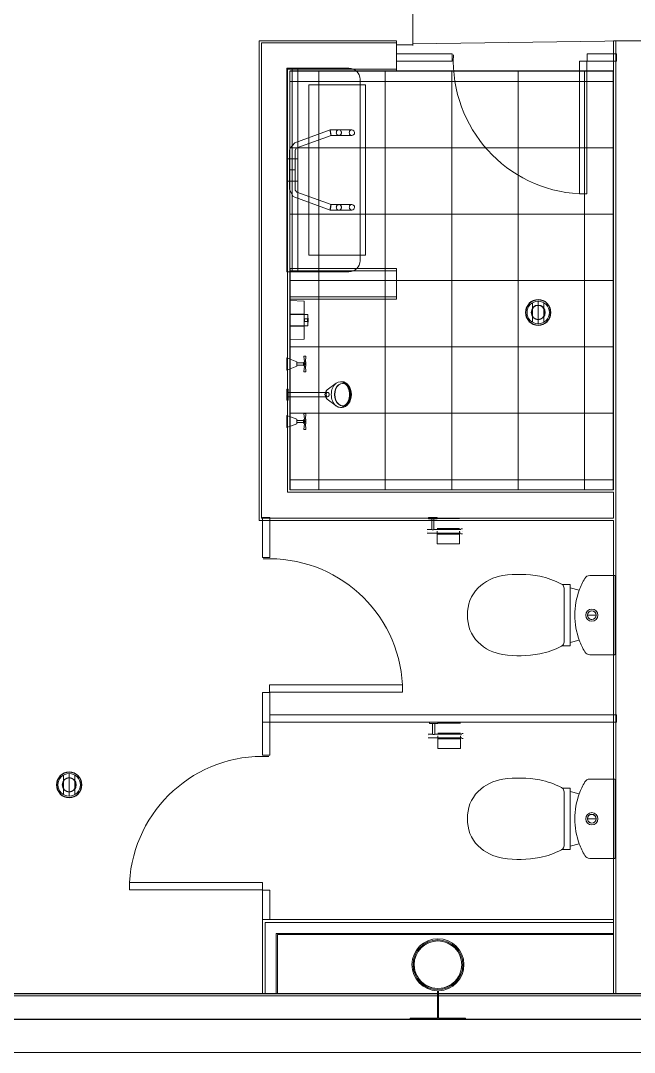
# Model space of a CAD drawing. Header units: millimetres. Extents: x -637480 to 299894, y -125373 to 39000.
# Drawn here: x 254153 to 256925, y -150 to 4513 of the extents above; entities that cross this region are included whole.
import ezdxf

# ---------------------------------------------------------------- set-up
doc = ezdxf.new("R2010")
doc.units = ezdxf.units.MM
doc.linetypes.add('Xref building Toll$0$Grid Line', pattern=[22.225, 12.7, -3.175, 3.175, -3.175])
for name, color, linetype, lineweight in [('AM_BOR', 4, 'Continuous', 25), ('Xref building Toll$0$A-AREA', 32, 'Continuous', 18), ('Xref building Toll$0$A-FLOR', 192, 'Continuous', 25), ('Xref building Toll$0$A-FLOR-PATT', 8, 'Continuous', 18), ('Xref building Toll$0$A-GENM', 13, 'Continuous', 9), ('Xref building Toll$0$A-WALL', 113, 'Continuous', 9), ('Xref building Toll$0$P-PIPE', 3, 'Continuous', 9), ('Xref building Toll$0$P-SANR-FIXT', 6, 'Continuous', 9), ('Xref building Toll$0$Q-SPCQ', 91, 'Continuous', 9), ('Xref building Toll$0$Q-SPCQ-HDLN', 91, 'Continuous', 9)]:
    doc.layers.add(name, color=color, linetype=linetype, lineweight=lineweight)
doc.layers.add('Xref building Toll$0$S-GRID', color=8, linetype='Continuous')

# ---------------------------------------------------------------- blocks, each defined once
blk = doc.blocks.new('Xref building Toll$0$Toll Grids')
at = {"layer": 'Xref building Toll$0$S-GRID', "linetype": 'Xref building Toll$0$Grid Line'}
blk.add_line((-9195.8, 0), (280997.7, 0), dxfattribs=at)
blk = doc.blocks.new('Xref building Toll$0$TPT - Toilet Partition 02 - Standard-1442421-MASTER GROUND FLOOR')
at = {"layer": 'Xref building Toll$0$A-GENM'}
for p, q in [((66.5, -236), (-66.5, -236)), ((-66.5, -236), (-66.5, -269)), ((-66.5, -236), (-66.5, -236)), ((-33.5, -269), (-66.5, -269)), ((-66.5, -269), (-66.5, -1835.9)), ((-66.5, -269), (-66.5, -269)), ((-66.5, -269), (66.5, -269)), ((-66.5, -269), (-66.5, -269)), ((-33.5, -1835.9), (-33.5, -269)), ((-33.5, -269), (-33.5, -269)), ((66.5, -269), (66.5, -236)), ((66.5, -236), (66.5, -236)), ((66.5, -269), (66.5, -269)), ((858.5, -236), (676.5, -236)), ((676.5, -236), (676.5, -269)), ((676.5, -236), (676.5, -236)), ((676.5, -269), (858.5, -269)), ((676.5, -269), (676.5, -269)), ((858.5, -269), (858.5, -236)), ((858.5, -236), (858.5, -236)), ((858.5, -269), (858.5, -269)), ((-66.5, -1835.9), (-33.5, -1835.9)), ((-66.5, -1835.9), (-66.5, -1835.9)), ((-33.5, -1835.9), (-33.5, -1835.9))]:
    blk.add_line(p, q, dxfattribs=at)
blk = doc.blocks.new('Xref building Toll$0$Doors - Doors-744022-MASTER GROUND FLOOR')
at = {"layer": 'Xref building Toll$0$Q-SPCQ'}
for p, q in [((1.9, 1468.9), (34.9, 1468.9)), ((1.9, 868.8), (1.9, 1468.9)), ((34.9, 1468.9), (34.9, 868.8)), ((34.9, 868.8), (1.9, 868.8))]:
    blk.add_line(p, q, dxfattribs=at)
at = {"layer": 'Xref building Toll$0$Q-SPCQ-HDLN'}
blk.add_arc((2.4, 1470.4), 602.4, 273.096, 2.588, dxfattribs=at)
blk = doc.blocks.new('Xref building Toll$0$TOI_Suite - Standard-704793-MASTER GROUND FLOOR')
at = {"layer": 'Xref building Toll$0$P-SANR-FIXT'}
for p, q in [((176.8, 0), (-177.5, 0)), ((-179.5, -2), (-179.5, -113.9)), ((178.8, -113.9), (178.8, -2.4)), ((-0.7, -85.8), (-0.7, -105)), ((0, -105), (0, -85.6)), ((-0.7, -105), (-0.7, -124.5)), ((0, -124.1), (0, -105)), ((-113.6, -161.2), (-123.9, -203.2)), ((123.1, -203.2), (112.9, -161.2)), ((-123.9, -203.2), (-138.5, -203.2)), ((-138.5, -203.2), (-138.5, -237.9)), ((-123.9, -203.2), (123.1, -203.2)), ((121.5, -230.1), (-122.7, -230.1)), ((138.3, -203.2), (123.1, -203.2)), ((138.3, -239.2), (138.3, -203.2))]:
    blk.add_line(p, q, dxfattribs=at)
for radius in [27.5, 20]:
    blk.add_circle((-0.4, -105), radius, dxfattribs=at)
for centre, radius, start, end in [((-177.5, -2), 1.98, 89.7414, 180.6225), ((176.8, -2), 1.98, 346.8035, 90.2586), ((-0.4, -105), 19.5, 88.909, 268.8454), ((-0.4, -105), 19.5, 360, 88.909), ((-153.5, -113.9), 26, 180, 239.7391), ((-0.4, 148.7), 330, 239.7391, 249.9237), ((-0.4, -105), 19.5, 268.8454, 360), ((-0.4, 148.7), 330, 290.0757, 300.2458), ((152.8, -113.9), 26, 300.2458, 360), ((-0.4, 148.7), 330, 249.9237, 270.0007), ((-0.4, 148.7), 330, 270.0007, 290.0757), ((-122.7, -250.1), 20, 90, 142.1539), ((121.5, -250.1), 20, 33.0608, 90), ((165, -405.6), 347, 151.8304, 169.1287), ((-102.6, -262.3), 43.4, 145.7143, 151.8304), ((23.6, -304), 131.8, 28.1696, 29.4515), ((-166.1, -405.6), 347, 10.8713, 28.1696), ((309.4, -433.3), 494, 169.1287, 188.5283), ((-310.5, -433.3), 494, 351.4717, 10.8713), ((19.2, -476.8), 200.6, 188.5283, 224.6841), ((-20.4, -476.8), 200.6, 315.3159, 351.4717), ((-7.8, -503.6), 162.6, 224.6841, 272.5413), ((6.6, -503.6), 162.6, 267.4587, 315.3159)]:
    blk.add_arc(centre, radius, start, end, dxfattribs=at)
blk = doc.blocks.new('Xref building Toll$0$TPT - Toilet Partition 02 - Standard-1442422-MASTER GROUND FLOOR')
at = {"layer": 'Xref building Toll$0$A-GENM'}
for p, q in [((66.5, 269), (-66.5, 269)), ((-66.5, 269), (-66.5, 236)), ((-66.5, 269), (-66.5, 269)), ((-66.5, 236), (66.5, 236)), ((-66.5, 236), (-66.5, 236)), ((66.5, 236), (66.5, 269)), ((66.5, 269), (66.5, 269)), ((66.5, 236), (66.5, 236)), ((826.5, 269), (676.5, 269)), ((676.5, 269), (676.5, 236)), ((676.5, 269), (676.5, 269)), ((676.5, 236), (826.5, 236)), ((676.5, 236), (676.5, 236)), ((826.5, 236), (826.5, 269)), ((826.5, 269), (826.5, 269)), ((826.5, 236), (826.5, 236))]:
    blk.add_line(p, q, dxfattribs=at)
blk = doc.blocks.new('Xref building Toll$0$Doors - Doors-704779-MASTER GROUND FLOOR')
at = {"layer": 'Xref building Toll$0$Q-SPCQ'}
for p, q in [((34.9, -868.8), (1.9, -868.8)), ((1.9, -868.8), (1.9, -1468.9)), ((34.9, -1468.9), (34.9, -868.8)), ((1.9, -1468.9), (34.9, -1468.9))]:
    blk.add_line(p, q, dxfattribs=at)
at = {"layer": 'Xref building Toll$0$Q-SPCQ-HDLN'}
blk.add_arc((2.4, -1470.4), 602.4, 357.412, 86.904, dxfattribs=at)
blk = doc.blocks.new('Xref building Toll$0$TPT - Toilet Partition 02 - Standard-1086674-MASTER GROUND FLOOR')
at = {"layer": 'Xref building Toll$0$A-GENM'}
for p, q in [((66.5, 269), (-66.5, 269)), ((-66.5, 269), (-66.5, 236)), ((-66.5, 269), (-66.5, 269)), ((-66.5, 236), (66.5, 236)), ((-66.5, 236), (-66.5, 236)), ((66.5, 236), (66.5, 269)), ((66.5, 269), (66.5, 269)), ((66.5, 236), (66.5, 236)), ((928.5, 269), (676.5, 269)), ((676.5, 269), (676.5, 236)), ((676.5, 269), (676.5, 269)), ((676.5, 236), (928.5, 236)), ((676.5, 236), (676.5, 236)), ((928.5, 236), (928.5, 269)), ((928.5, 269), (928.5, 269)), ((928.5, 236), (928.5, 236))]:
    blk.add_line(p, q, dxfattribs=at)
blk = doc.blocks.new('Xref building Toll$0$Toilet_paper_holder_15507 - Toilet_paper_holder_15507-704795-MASTER GROUND FLOOR')
at = {"layer": 'Xref building Toll$0$A-GENM'}
for p, q in [((274951, 142905.5), (274951, 142899.1)), ((274989.1, 142905.5), (274951, 142905.5)), ((274951, 142905.5), (274989.1, 142905.5)), ((274989.1, 142899.1), (274951, 142899.1)), ((274951, 142899.1), (274989.1, 142899.1)), ((274965.3, 142899.1), (274965.3, 142850.7)), ((274974.8, 142899.1), (274965.3, 142899.1)), ((274965.3, 142899.1), (274974.8, 142899.1)), ((274974.8, 142850.7), (274974.8, 142899.1)), ((274989.1, 142899.1), (274989.1, 142905.5)), ((275090.7, 142899.9), (274989.1, 142899.9)), ((274965.3, 142850.7), (274944.6, 142850.7)), ((274944.6, 142842.8), (274944.6, 142842.8)), ((274944.6, 142842.8), (274944.6, 142842.8)), ((274944.6, 142834.8), (275097, 142834.8)), ((275097, 142850.7), (274974.8, 142850.7)), ((275090.7, 142855.5), (274989.1, 142855.5)), ((274989.1, 142786.4), (274989.1, 142842.8)), ((274989.1, 142842.8), (274989.1, 142842.8)), ((274989.1, 142842.8), (274989.1, 142785.6)), ((274989.1, 142842.8), (274989.1, 142842.8)), ((274989.1, 142842.8), (274989.1, 142842.8)), ((274989.1, 142830.1), (275090.7, 142830.1)), ((275090.7, 142785.6), (275090.7, 142842.8)), ((275090.7, 142842.8), (275090.7, 142842.8)), ((275090.7, 142842.8), (275090.7, 142786.4)), ((275090.7, 142842.8), (275090.7, 142842.8)), ((275090.7, 142842.8), (275090.7, 142842.8)), ((275103.4, 142853.9), (275097, 142853.9)), ((275097, 142842.8), (275097, 142842.8)), ((275097, 142842.8), (275097, 142842.8)), ((275097, 142842.8), (275097, 142842.8)), ((275097, 142842.8), (275097, 142842.8)), ((275097, 142831.7), (275103.4, 142831.7)), ((275103.4, 142842.8), (275103.4, 142842.8)), ((275103.4, 142842.8), (275103.4, 142842.8)), ((274989.1, 142785.6), (274989.1, 142786.4)), ((274989.1, 142786.4), (274989.1, 142786.4)), ((275090.7, 142786.4), (274989.1, 142786.4)), ((275090.7, 142786.4), (274989.1, 142786.4)), ((274989.1, 142785.6), (274989.1, 142785.6)), ((274989.1, 142785.6), (275090.7, 142785.6)), ((275090.7, 142786.4), (275090.7, 142786.4)), ((275090.7, 142786.4), (275090.7, 142785.6)), ((275090.7, 142785.6), (275090.7, 142785.6))]:
    blk.add_line(p, q, dxfattribs=at)
for points in [[(274965.3, 142850.7), (274965.3, 142850.7), (274965.3, 142850.7), (274965.4, 142850.6), (274965.6, 142850.6), (274965.7, 142850.5), (274965.9, 142850.4), (274966.1, 142850.2), (274966.3, 142850.2), (274966.4, 142850.1), (274966.5, 142850), (274966.7, 142850), (274967, 142849.8), (274967.2, 142849.7), (274967.5, 142849.6), (274967.6, 142849.6), (274967.8, 142849.5), (274968.1, 142849.4), (274968.4, 142849.3), (274968.8, 142849.3), (274969.2, 142849.2), (274969.6, 142849.2), (274970, 142849.1), (274970.5, 142849.2), (274970.9, 142849.2), (274971.3, 142849.3), (274971.7, 142849.3), (274972, 142849.4), (274972.3, 142849.5), (274972.4, 142849.6), (274972.6, 142849.6), (274972.8, 142849.7), (274973.1, 142849.8), (274973.3, 142850), (274973.5, 142850), (274973.7, 142850.1), (274973.8, 142850.2), (274974, 142850.2), (274974.1, 142850.4), (274974.3, 142850.5), (274974.5, 142850.6), (274974.6, 142850.6), (274974.8, 142850.7), (274974.8, 142850.7), (274974.8, 142850.7)], [(274974.8, 142850.7), (274974.8, 142850.7), (274974.8, 142850.7), (274974.6, 142850.6), (274974.5, 142850.6), (274974.3, 142850.5), (274974.1, 142850.4), (274974, 142850.2), (274973.8, 142850.2), (274973.7, 142850.1), (274973.5, 142850), (274973.3, 142850), (274973.1, 142849.8), (274972.8, 142849.7), (274972.6, 142849.6), (274972.4, 142849.6), (274972.3, 142849.5), (274972, 142849.4), (274971.7, 142849.3), (274971.3, 142849.3), (274970.9, 142849.2), (274970.5, 142849.2), (274970, 142849.1), (274969.6, 142849.2), (274969.2, 142849.2), (274968.8, 142849.3), (274968.4, 142849.3), (274968.1, 142849.4), (274967.8, 142849.5), (274967.6, 142849.6), (274967.5, 142849.6), (274967.2, 142849.7), (274967, 142849.8), (274966.7, 142850), (274966.5, 142850), (274966.4, 142850.1), (274966.3, 142850.2), (274966.1, 142850.2), (274965.9, 142850.4), (274965.7, 142850.5), (274965.6, 142850.6), (274965.4, 142850.6), (274965.3, 142850.7), (274965.3, 142850.7), (274965.3, 142850.7)]]:
    blk.add_open_spline(points, degree=3, knots=[0, 0, 0, 0, 0.055556, 0.083333, 0.111111, 0.138889, 0.166667, 0.194444, 0.208333, 0.222222, 0.236111, 0.25, 0.277778, 0.305556, 0.319444, 0.333333, 0.347222, 0.361111, 0.388889, 0.416667, 0.444444, 0.472222, 0.5, 0.527778, 0.555556, 0.583333, 0.611111, 0.638889, 0.652778, 0.666667, 0.680556, 0.694444, 0.722222, 0.75, 0.763889, 0.777778, 0.791667, 0.805556, 0.833333, 0.861111, 0.888889, 0.916667, 0.944444, 1, 1, 1, 1], dxfattribs=at)
blk = doc.blocks.new('Xref building Toll$0$SST_Folding Seat 02 _00000002_ - SST_Folding Seat 02 _00000002_-1139563-MASTER GROUND FLOOR')
at = {"layer": 'Xref building Toll$0$A-GENM'}
for p, q in [((460, 0), (-460, 0)), ((-460, 0), (-460, -50)), ((-460, -50), (-460, 0)), ((-460, -50), (-460, 0)), ((-460, 0), (-460, 0)), ((-460, 0), (-460, -50)), ((460, 0), (-460, 0)), ((460, 0), (-460, 0)), ((50, 0), (-50, 0)), ((-50, 0), (-50, 0)), ((-50, 0), (50, 0)), ((-50, 0), (-50, -50)), ((-50, 0), (-50, -50)), ((50, 0), (50, 0)), ((50, -50), (50, 0)), ((50, 0), (50, -50)), ((460, 0), (460, -50)), ((460, -50), (460, 0)), ((460, -50), (460, 0)), ((460, 0), (460, 0)), ((460, 0), (460, -50)), ((460, -25), (-460, -25)), ((-460, -25), (-460, -281)), ((-460, -281), (-460, -25)), ((-460, -25), (460, -25)), ((-460, -25), (-460, -25)), ((-123.4, -37.2), (-181.1, -195.7)), ((-156.1, -200.1), (-99.9, -45.7)), ((0, -12.5), (-88.2, -12.5)), ((-88.2, -37.5), (0, -37.5)), ((0, -37.5), (0, -12.5)), ((0, -12.5), (0, -37.5)), ((88.2, -12.5), (0, -12.5)), ((0, -37.5), (0, -12.5)), ((0, -12.5), (0, -37.5)), ((0, -37.5), (88.2, -37.5)), ((99.9, -45.7), (156.1, -200.1)), ((181.1, -195.7), (123.4, -37.2)), ((460, -281), (460, -25)), ((460, -25), (460, -281)), ((460, -25), (460, -25)), ((-460, -50), (460, -50)), ((-460, -50), (-460, -50)), ((-460, -50), (460, -50)), ((460, -50), (-460, -50)), ((50, -50), (-50, -50)), ((-50, -50), (-50, -50)), ((-50, -50), (50, -50)), ((50, -50), (50, -50)), ((460, -50), (460, -50)), ((385, -100), (-385, -100)), ((-385, -100), (-385, -356)), ((-385, -356), (-385, -100)), ((-385, -100), (385, -100)), ((-385, -100), (-385, -100)), ((385, -356), (385, -100)), ((385, -100), (385, -356)), ((385, -100), (385, -100)), ((-156.1, -200.1), (-156.1, -235.5)), ((156.1, -235.5), (156.1, -200.1)), ((-181.1, -235.5), (-181.1, -294.3)), ((-156.1, -294.3), (-156.1, -235.5)), ((156.1, -235.5), (156.1, -294.3)), ((181.1, -294.3), (181.1, -235.5)), ((-410, -331), (410, -331)), ((410, -331), (-410, -331)), ((-385, -356), (385, -356)), ((385, -356), (-385, -356)), ((-385, -356), (-385, -356)), ((385, -356), (385, -356))]:
    blk.add_line(p, q, dxfattribs=at)
at = {"layer": 'Xref building Toll$0$A-GENM', "flags": 128}
for points in [[(-88.2, -12.5), (-119.8, -29.7), (-123.4, -37.2)], [(-99.9, -45.7), (-90.9, -37.8), (-88.2, -37.5)], [(123.4, -37.2), (96.4, -13.4), (88.2, -12.5)], [(88.2, -37.5), (98.7, -43.2), (99.9, -45.7)], [(-181.1, -235.5), (-181.1, -198.5), (-181.1, -195.7)], [(-156.1, -200.1), (-156.5, -200), (-157.8, -199.7), (-159.7, -199.2), (-162.3, -198.7), (-165.3, -198.1), (-168.5, -197.6), (-171.8, -197), (-174.8, -196.5), (-177.4, -196.1), (-179.4, -195.8), (-180.7, -195.7), (-181.1, -195.7)], [(-181.1, -195.7), (-180.8, -195.9), (-179.5, -196.2), (-177.6, -196.6), (-175, -197.1), (-172, -197.7), (-168.8, -198.3), (-165.5, -198.9), (-162.5, -199.3), (-159.9, -199.7), (-157.9, -200), (-156.6, -200.2), (-156.1, -200.1)], [(156.1, -200.1), (156.6, -200.2), (157.9, -200), (159.9, -199.7), (162.5, -199.3), (165.5, -198.9), (168.8, -198.3), (172, -197.7), (175, -197.1), (177.6, -196.6), (179.5, -196.2), (180.8, -195.9), (181.1, -195.7)], [(181.1, -195.7), (180.7, -195.7), (179.4, -195.8), (177.4, -196.1), (174.8, -196.5), (171.8, -197), (168.5, -197.6), (165.3, -198.1), (162.3, -198.7), (159.7, -199.2), (157.8, -199.7), (156.5, -200), (156.1, -200.1)], [(181.1, -195.7), (181.1, -234.1), (181.1, -235.5)]]:
    blk.add_lwpolyline(points, dxfattribs=at)
at = {"layer": 'Xref building Toll$0$A-GENM'}
for centre, start, end in [((-410, -281), 180, 270), ((-410, -281), 180, 270), ((410, -281), 270, 0), ((410, -281), 270, 0)]:
    blk.add_arc(centre, 50, start, end, dxfattribs=at)
for centre, start_param, end_param in [((-168.6, -294.3), 3.130897, 6.272489), ((-168.6, -294.3), 6.272489, 9.414082), ((168.6, -294.3), 0.010696, 3.152289), ((168.6, -294.3), 3.152289, 6.293881)]:
    blk.add_ellipse(centre, major_axis=(12.5, 0), ratio=0.955779, start_param=start_param, end_param=end_param, dxfattribs=at)
for points, knots in [([(-156.1, -200.1), (-156.1, -200.1), (-156.7, -199.9), (-158.6, -199.5), (-160.5, -199.1), (-162.7, -198.6), (-164.9, -198.2), (-166.6, -197.9), (-168.4, -197.6), (-170.5, -197.2), (-172.8, -196.8), (-174.8, -196.5), (-176.6, -196.2), (-178.2, -196), (-179.4, -195.8), (-180.4, -195.7), (-181, -195.7), (-181.1, -195.7), (-181.1, -195.7)], [-1, -1, -1, -1, -0.861111, -0.791667, -0.722222, -0.652778, -0.583333, -0.548611, -0.513889, -0.444444, -0.388889, -0.333333, -0.277778, -0.222222, -0.166667, -0.111111, -0.055556, 0, 0, 0, 0]), ([(-181.1, -195.7), (-181.1, -195.8), (-180.6, -196), (-178.7, -196.4), (-176.8, -196.8), (-174.5, -197.2), (-172.4, -197.6), (-170.6, -198), (-168.8, -198.3), (-166.7, -198.6), (-164.5, -199), (-162.5, -199.4), (-160.7, -199.6), (-159.1, -199.9), (-157.8, -200), (-156.9, -200.1), (-156.3, -200.2), (-156.2, -200.2), (-156.1, -200.1)], [-1, -1, -1, -1, -0.861111, -0.791667, -0.722222, -0.652778, -0.583333, -0.548611, -0.513889, -0.444444, -0.388889, -0.333333, -0.277778, -0.222222, -0.166667, -0.111111, -0.055556, 0, 0, 0, 0]), ([(181.1, -195.7), (181.1, -195.7), (180.5, -195.7), (178.5, -195.9), (176.6, -196.2), (174.3, -196.6), (171.7, -197), (169.1, -197.5), (166.5, -197.9), (164.3, -198.3), (162.3, -198.7), (160.5, -199.1), (159, -199.4), (157.7, -199.7), (156.8, -199.9), (156.3, -200), (156.1, -200.1), (156.1, -200.1)], [-1, -1, -1, -1, -0.861111, -0.791667, -0.722222, -0.652778, -0.583333, -0.513889, -0.444444, -0.388889, -0.333333, -0.277778, -0.222222, -0.166667, -0.111111, -0.055556, 0, 0, 0, 0]), ([(156.1, -200.1), (156.2, -200.2), (156.8, -200.2), (158.8, -199.9), (160.7, -199.6), (162.9, -199.3), (165.5, -198.9), (168.2, -198.4), (170.7, -197.9), (173, -197.5), (175, -197.1), (176.8, -196.8), (178.3, -196.5), (179.6, -196.2), (180.5, -196), (181, -195.8), (181.1, -195.7), (181.1, -195.7)], [-1, -1, -1, -1, -0.861111, -0.791667, -0.722222, -0.652778, -0.583333, -0.513889, -0.444444, -0.388889, -0.333333, -0.277778, -0.222222, -0.166667, -0.111111, -0.055556, 0, 0, 0, 0]), ([(-181.1, -235.3), (-181.2, -236.7), (-180.7, -239.4), (-178.5, -243), (-175.2, -245.6), (-171, -247.1), (-166.6, -247.2), (-161.7, -245.6), (-157.4, -241.6), (-156.2, -237.6), (-156.1, -235.6)], [0, 0, 0, 0, 0.111111, 0.222222, 0.333333, 0.444444, 0.555556, 0.666667, 0.833333, 1, 1, 1, 1]), ([(156.1, -235.6), (156.2, -236.9), (156.7, -239.6), (158.9, -243.2), (162.4, -245.8), (166.6, -247.2), (171, -247.1), (175.8, -245.4), (180.1, -241.4), (181.2, -237.4), (181.1, -235.3)], [0, 0, 0, 0, 0.111111, 0.222222, 0.333333, 0.444444, 0.555556, 0.666667, 0.833333, 1, 1, 1, 1])]:
    blk.add_open_spline(points, degree=3, knots=knots, dxfattribs=at)
for points in [[(-156.1, -235.6), (-156.1, -234.2), (-156.6, -231.6), (-158.8, -228), (-162.1, -225.3), (-166.3, -223.9), (-170.7, -223.8), (-174.9, -225.2), (-178.3, -227.8), (-180.6, -231.3), (-181.1, -234), (-181.1, -235.3)], [(181.1, -235.3), (181.1, -234), (180.6, -231.3), (178.3, -227.8), (174.9, -225.2), (170.7, -223.8), (166.3, -223.9), (162.1, -225.3), (158.8, -228), (156.6, -231.6), (156.1, -234.2), (156.1, -235.6)]]:
    blk.add_open_spline(points, degree=3, dxfattribs=at)
blk = doc.blocks.new('Xref building Toll$0$Shower _3_ - Shower _3_-1139717-MASTER GROUND FLOOR')
at = {"layer": 'Xref building Toll$0$P-SANR-FIXT'}
for p, q in [((-25, 0), (-25, -6.5)), ((-25, 0), (25, 0)), ((25, 0), (-25, 0)), ((-25, -6.5), (-25, 0)), ((-25, 0), (25, 0)), ((25, -6.5), (25, 0)), ((25, -6.5), (25, 0)), ((-25, -6.5), (25, -6.5)), ((25, -6.5), (-25, -6.5)), ((25, -6.5), (-25, -6.5)), ((-10, -6.5), (-10, -25.4)), ((-10, -6.5), (-10, -184.6)), ((0, -6.5), (0, -6.5)), ((0, -6.5), (0, -6.5)), ((10, -25.4), (10, -6.5)), ((10, -184.6), (10, -6.5)), ((-21.3, -182.7), (-51.3, -223.1)), ((-51.3, -223.1), (-21.3, -182.7)), ((-10, -152.7), (-10, -184.5)), ((10, -184.5), (10, -152.7)), ((51.3, -223.1), (21.3, -182.7)), ((21.3, -182.7), (51.3, -223.1)), ((-58, -242.2), (-58, -249.3)), ((-58, -249.3), (-58, -242.2)), ((-50.6, -251.4), (-50.6, -252.8)), ((50.6, -252.8), (50.6, -251.4)), ((58, -249.3), (58, -242.2)), ((58, -242.2), (58, -249.3))]:
    blk.add_line(p, q, dxfattribs=at)
at = {"layer": 'Xref building Toll$0$P-SANR-FIXT', "flags": 128}
for points in [[(-10, -25.4), (-10, -134.5), (-10, -152.7)], [(10, -152.7), (10, -49.6), (10, -25.4)], [(0, -172.8), (-19.9, -181.1), (-21.3, -182.7)], [(21.3, -182.7), (1.8, -172.8), (0, -172.8)], [(-58, -249.3), (-30.7, -285.4), (0, -291.8)], [(0, -291.8), (48.3, -272.9), (58, -249.3)]]:
    blk.add_lwpolyline(points, dxfattribs=at)
at = {"layer": 'Xref building Toll$0$P-SANR-FIXT'}
for centre, start, end in [((-2.3, -196.8), 108.9377, 143.2966), ((2.3, -196.8), 36.7034, 71.0623)]:
    blk.add_arc(centre, 23.6, start, end, dxfattribs=at)
for centre, major_axis, ratio, start_param, end_param in [((0, -184.5), (10, 0), 0.707107, 1.570796, 4.712389), ((0, -184.6), (10, 0), 0.7, 3.141593, 6.283185), ((0, -184.5), (10, 0), 0.707107, 4.712389, 7.853982), ((0, -242.2), (58, 0), 0.707107, 2.65648, 4.712389), ((0, -242.2), (-58, 0), 0.707107, 4.712389, 7.853982), ((0, -251.4), (-50.6, 0), 0.707107, 4.712389, 7.853982), ((0, -252.8), (-50.6, 0), 0.707107, 4.712389, 7.853982), ((0, -242.2), (-58, 0), 0.707107, 1.570796, 4.712389), ((0, -251.4), (-50.6, 0), 0.707107, 1.570796, 4.712389), ((0, -252.8), (-50.6, 0), 0.707107, 1.570796, 4.712389), ((0, -242.2), (58, 0), 0.707107, 4.712389, 6.768298), ((0, -249.3), (58, 0), 0.732341, 3.141593, 6.283185)]:
    blk.add_ellipse(centre, major_axis=major_axis, ratio=ratio, start_param=start_param, end_param=end_param, dxfattribs=at)
blk = doc.blocks.new('Xref building Toll$0$cross_handle_wall_mounted_taps_3394 - cross_handle_wall_mounted_taps_3394-1139718-MASTER GROUND FLOOR')
at = {"layer": 'Xref building Toll$0$P-SANR-FIXT'}
for p, q in [((-270, -45), (-287.5, 0)), ((-232.5, 0), (-287.5, 0)), ((-287.5, 0), (-270, -45)), ((-250, -45), (-270, -45)), ((-265, -75), (-265, -45)), ((-265, -45), (-265, -75)), ((-255, -45), (-265, -45)), ((-265, -45), (-255, -45)), ((-260, 0), (-260, 0)), ((-260, 0), (-260, 0)), ((-260, -45), (-260, -45)), ((-260, -45), (-260, -45)), ((-255, -75), (-255, -45)), ((-255, -75), (-255, -45)), ((-250, -45), (-232.5, 0)), ((-250, -45), (-232.5, 0)), ((-10, -45), (-27.5, 0)), ((27.5, 0), (-27.5, 0)), ((-27.5, 0), (-10, -45)), ((10, -45), (-10, -45)), ((-5, -75), (-5, -45)), ((-5, -45), (-5, -75)), ((5, -45), (-5, -45)), ((-5, -45), (5, -45)), ((0, 0), (0, 0)), ((0, 0), (0, 0)), ((0, -45), (0, -45)), ((0, -45), (0, -45)), ((5, -75), (5, -45)), ((5, -75), (5, -45)), ((10, -45), (27.5, 0)), ((10, -45), (27.5, 0)), ((-270, -80), (-296, -77.7)), ((-296, -86.3), (-296, -77.7)), ((-270, -80), (-296, -77.7)), ((-296, -86.3), (-296, -77.7)), ((-296, -77.7), (-296, -86.3)), ((-270, -84), (-296, -86.3)), ((-296, -86.3), (-270, -84)), ((-250, -78), (-270, -78)), ((-270, -86), (-270, -78)), ((-270, -78), (-270, -86)), ((-250, -78), (-270, -78)), ((-270, -78), (-250, -78)), ((-270, -80), (-270, -84)), ((-270, -84), (-270, -80)), ((-250, -86), (-270, -86)), ((-250, -86), (-270, -86)), ((-270, -86), (-250, -86)), ((-253, -75), (-267, -75)), ((-267, -75), (-267, -78)), ((-253, -75), (-267, -75)), ((-267, -75), (-253, -75)), ((-253, -78), (-267, -78)), ((-267, -78), (-253, -78)), ((-255, -75), (-265, -75)), ((-265, -75), (-255, -75)), ((-253, -78), (-253, -75)), ((-224, -77.7), (-250, -80)), ((-224, -77.7), (-250, -80)), ((-250, -86), (-250, -78)), ((-250, -86), (-250, -78)), ((-250, -80), (-250, -84)), ((-250, -84), (-250, -80)), ((-250, -84), (-224, -86.3)), ((-250, -84), (-224, -86.3)), ((-224, -86.3), (-224, -77.7)), ((-224, -86.3), (-224, -77.7)), ((-224, -77.7), (-224, -86.3)), ((-10, -80), (-36, -77.7)), ((-36, -86.3), (-36, -77.7)), ((-10, -80), (-36, -77.7)), ((-36, -86.3), (-36, -77.7)), ((-36, -77.7), (-36, -86.3)), ((-10, -84), (-36, -86.3)), ((-36, -86.3), (-10, -84)), ((10, -78), (-10, -78)), ((-10, -86), (-10, -78)), ((-10, -78), (-10, -86)), ((10, -78), (-10, -78)), ((-10, -78), (10, -78)), ((-10, -80), (-10, -84)), ((-10, -84), (-10, -80)), ((10, -86), (-10, -86)), ((10, -86), (-10, -86)), ((-10, -86), (10, -86)), ((7, -75), (-7, -75)), ((-7, -75), (-7, -78)), ((7, -75), (-7, -75)), ((-7, -75), (7, -75)), ((7, -78), (-7, -78)), ((-7, -78), (7, -78)), ((5, -75), (-5, -75)), ((-5, -75), (5, -75)), ((7, -78), (7, -75)), ((36, -77.7), (10, -80)), ((36, -77.7), (10, -80)), ((10, -86), (10, -78)), ((10, -86), (10, -78)), ((10, -80), (10, -84)), ((10, -84), (10, -80)), ((10, -84), (36, -86.3)), ((10, -84), (36, -86.3)), ((36, -86.3), (36, -77.7)), ((36, -86.3), (36, -77.7)), ((36, -77.7), (36, -86.3))]:
    blk.add_line(p, q, dxfattribs=at)
for centre, radius in [((-260, -82), 4.27), ((-260, -82), 2), ((0, -82), 4.27), ((0, -82), 2)]:
    blk.add_circle(centre, radius, dxfattribs=at)
for centre, radius, start, end in [((-260, -82), 4.27, 90, 270), ((-260, -82), 4.27, 90, 270), ((-260, -82), 2, 90, 270), ((-260, -82), 2, 90, 270), ((-260, -82), 4.27, 270, 90), ((-260, -82), 4.27, 270, 90), ((-260, -82), 2, 270, 90), ((-260, -82), 2, 270, 90), ((0, -82), 4.27, 90, 270), ((0, -82), 4.27, 90, 270), ((0, -82), 2, 90, 270), ((0, -82), 2, 90, 270), ((0, -82), 4.27, 270, 90), ((0, -82), 4.27, 270, 90), ((0, -82), 2, 270, 90), ((0, -82), 2, 270, 90)]:
    blk.add_arc(centre, radius, start, end, dxfattribs=at)
blk = doc.blocks.new('Xref building Toll$0$Surface_Mounted_Soap_Dispenser_14148 - Surface_Mounted_Soap_Dispenser_14148-1134106-MASTER GROUND FLOOR')
at = {"layer": 'Xref building Toll$0$A-GENM'}
for p, q in [((-25.4, 149.9625), (-25.4, 69)), ((-22.225, 149.9625), (-25.4, 149.9625)), ((-25.4, 149.9625), (-25.4, 149.9625)), ((-25.4, 149.9625), (-22.225, 149.9625)), ((22.225, 149.9625), (-22.225, 149.9625)), ((-22.225, 149.9625), (22.225, 149.9625)), ((-9.525, 151.55), (-9.525, 149.9625)), ((-9.525, 151.55), (9.525, 151.55)), ((9.525, 151.55), (-9.525, 151.55)), ((-9.525, 149.9625), (9.525, 149.9625)), ((9.525, 149.9625), (-9.525, 149.9625)), ((-6.35, 148.375), (6.35, 148.375)), ((6.35, 148.375), (-6.35, 148.375)), ((-6.35, 148.375), (-6.35, 148.375)), ((-6.35, 135.675), (-6.35, 148.375)), ((-6.35, 148.375), (-6.35, 135.675)), ((6.35, 148.375), (6.35, 148.375)), ((6.35, 148.375), (6.35, 135.675)), ((6.35, 148.375), (6.35, 135.675)), ((9.525, 149.9625), (9.525, 151.55)), ((25.4, 149.9625), (22.225, 149.9625)), ((22.225, 149.9625), (25.4, 149.9625)), ((25.4, 69), (25.4, 149.9625)), ((25.4, 149.9625), (25.4, 149.9625)), ((-85.725, 134.0875), (-88.9, 69)), ((-79.375, 134.0875), (-85.725, 134.0875)), ((-85.725, 134.0875), (-85.725, 134.0875)), ((-85.725, 134.0875), (-79.375, 134.0875)), ((-79.375, 134.0875), (79.375, 134.0875)), ((79.375, 134.0875), (-79.375, 134.0875)), ((-26.9875, 134.0875), (-26.9875, 69)), ((-22.225, 134.0875), (-26.9875, 134.0875)), ((-26.9875, 134.0875), (-26.9875, 134.0875)), ((-26.9875, 134.0875), (-22.225, 134.0875)), ((-25.4, 134.0875), (-25.4, 69)), ((-22.225, 134.0875), (-25.4, 134.0875)), ((-25.4, 134.0875), (-25.4, 134.0875)), ((-25.4, 134.0875), (-22.225, 134.0875)), ((22.225, 134.0875), (-22.225, 134.0875)), ((-22.225, 134.0875), (22.225, 134.0875)), ((22.225, 134.0875), (-22.225, 134.0875)), ((-22.225, 134.0875), (22.225, 134.0875)), ((-6.35, 135.675), (-6.35, 135.675)), ((-6.35, 135.675), (6.35, 135.675)), ((6.35, 135.675), (-6.35, 135.675)), ((6.35, 135.675), (6.35, 135.675)), ((25.4, 134.0875), (22.225, 134.0875)), ((22.225, 134.0875), (25.4, 134.0875)), ((26.9875, 134.0875), (22.225, 134.0875)), ((22.225, 134.0875), (26.9875, 134.0875)), ((25.4, 69), (25.4, 134.0875)), ((25.4, 134.0875), (25.4, 134.0875)), ((26.9875, 69), (26.9875, 134.0875)), ((26.9875, 134.0875), (26.9875, 134.0875)), ((79.375, 134.0875), (85.725, 134.0875)), ((85.725, 134.0875), (79.375, 134.0875)), ((88.9, 69), (85.725, 134.0875)), ((85.725, 134.0875), (85.725, 134.0875)), ((-88.9, 69), (-79.375, 69)), ((-88.9, 69), (-88.9, 69)), ((-79.375, 69), (-88.9, 69)), ((79.375, 69), (-79.375, 69)), ((-79.375, 69), (79.375, 69)), ((-22.225, 69), (-26.9875, 69)), ((-26.9875, 69), (-26.9875, 69)), ((-26.9875, 69), (-22.225, 69)), ((-22.225, 69), (-25.4, 69)), ((-25.4, 69), (-25.4, 69)), ((-25.4, 69), (-22.225, 69)), ((-22.225, 69), (-25.4, 69)), ((-25.4, 69), (-25.4, 69)), ((-25.4, 69), (-22.225, 69)), ((22.225, 69), (-22.225, 69)), ((-22.225, 69), (22.225, 69)), ((22.225, 69), (-22.225, 69)), ((-22.225, 69), (22.225, 69)), ((22.225, 69), (-22.225, 69)), ((-22.225, 69), (22.225, 69)), ((25.4, 69), (22.225, 69)), ((22.225, 69), (25.4, 69)), ((25.4, 69), (22.225, 69)), ((22.225, 69), (25.4, 69)), ((26.9875, 69), (22.225, 69)), ((22.225, 69), (26.9875, 69)), ((25.4, 69), (25.4, 69)), ((25.4, 69), (25.4, 69)), ((26.9875, 69), (26.9875, 69)), ((88.9, 69), (79.375, 69)), ((79.375, 69), (88.9, 69)), ((88.9, 69), (88.9, 69))]:
    blk.add_line(p, q, dxfattribs=at)
blk = doc.blocks.new('Xref building Toll$0$DWP_Downpipe - 225mm-1378646-MASTER GROUND FLOOR')
at = {"layer": 'Xref building Toll$0$P-PIPE'}
for radius, start, end in [(112.5, 0, 180), (112.5, 0, 180), (107.5, 0, 180), (107.5, 360, 180), (112.5, 180, 360), (112.5, 180, 0), (107.5, 180, 360), (107.5, 180, 360)]:
    blk.add_arc((-33.5, -236), radius, start, end, dxfattribs=at)
blk = doc.blocks.new('Xref building Toll$0$DPS_Downpipe Clamp - D225-1272585-MASTER GROUND FLOOR')
at = {"layer": 'Xref building Toll$0$A-GENM'}
for p, q in [((-2.5, -117.5), (-2.5, -241)), ((-2.5, -241), (-2.5, -117.5)), ((-2.5, -117.5), (-2.5, -117.5)), ((2.5, -241), (2.5, -117.5)), ((2.5, -117.5), (2.5, -241)), ((2.5, -117.5), (2.5, -117.5)), ((-2.5, -241), (-125, -241)), ((-125, -241), (-125, -246)), ((-125, -246), (-125, -241)), ((-125, -241), (-2.5, -241)), ((-125, -241), (-125, -241)), ((-125, -246), (125, -246)), ((125, -246), (-125, -246)), ((-125, -246), (-125, -246)), ((-2.5, -241), (-2.5, -241)), ((125, -241), (2.5, -241)), ((2.5, -241), (125, -241)), ((2.5, -241), (2.5, -241)), ((125, -246), (125, -241)), ((125, -241), (125, -246)), ((125, -241), (125, -241)), ((125, -246), (125, -246))]:
    blk.add_line(p, q, dxfattribs=at)
for radius, start, end in [(117.5, 271.2192, 268.7808), (117.5, 271.2192, 268.7808), (112.5, 0, 180), (112.5, 360, 180), (112.5, 180, 360), (112.5, 180, 360)]:
    blk.add_arc((0, 0), radius, start, end, dxfattribs=at)
blk = doc.blocks.new('Xref building Toll$0$Floor_Drain_-_Small_3955 - 4_ Diameter-2174406-MASTER GROUND FLOOR')
at = {"layer": 'Xref building Toll$0$P-SANR-FIXT'}
for p, q in [((0, 50.8), (0, -50.8)), ((-25.4, 44), (-25.4, -44)), ((25.4, 44), (25.4, -44))]:
    blk.add_line(p, q, dxfattribs=at)
for start, end in [(360, 180), (180, 360)]:
    blk.add_arc((0, 0), 50.8, start, end, dxfattribs=at)
blk = doc.blocks.new('Xref building Toll')
at = {"layer": 'Xref building Toll$0$A-FLOR-PATT', "lineweight": 9}
h = blk.add_hatch(dxfattribs=at)
h.set_pattern_fill('FP_329', color=256, style=0, pattern_type=2)
h.set_pattern_definition([(270, (256100.02, 3338), (300, 2e-14), []), (0, (256100.02, 3338), (0, 300), [])])
edge = h.paths.add_edge_path(flags=0)
edge.add_arc((256491, 3194), 57.2, 180, 360)
edge.add_arc((256491, 3194), 57.2, 0, 180)
h.paths.add_polyline_path([(256831, 4284), (256831, 2392), (255369, 2392), (255369, 4284)], flags=0)
at = {"layer": 'Xref building Toll$0$A-AREA'}
for p, q in [((255925, 5245), (255925, 4400)), ((255925, 4403), (255850.1, 4403)), ((255925, 4408), (256900, 4422))]:
    blk.add_line(p, q, dxfattribs=at)
at = {"layer": 'Xref building Toll$0$A-FLOR'}
for p, q in [((256831, 4284), (255369, 4284)), ((256831, 2392), (256831, 4284)), ((255369, 3392), (255369, 2392)), ((259480, 115), (251918, 115)), ((119436, 0), (270000, 0))]:
    blk.add_line(p, q, dxfattribs=at)
for centre, radius, start, end in [((256491, 3194), 57.2, 0, 180), ((256491, 3194), 57.2, 0, 180), ((256491, 3194), 31.8, 0, 180), ((256491, 3194), 31.8, 0, 180), ((256491, 3194), 57.2, 180, 0), ((256491, 3194), 57.2, 180, 0), ((256491, 3194), 31.8, 180, 0), ((256491, 3194), 31.8, 180, 0), ((254372.5, 1059), 57.1, 0, 180), ((254372.5, 1059), 57.1, 0, 180), ((254372.5, 1059), 31.8, 0, 180), ((254372.5, 1059), 31.8, 0, 180), ((254372.5, 1059), 57.2, 180, 0), ((254372.5, 1059), 57.2, 180, 0), ((254372.5, 1059), 31.7, 180, 0), ((254372.5, 1059), 31.7, 180, 0)]:
    blk.add_arc(centre, radius, start, end, dxfattribs=at)
at = {"layer": 'Xref building Toll$0$A-WALL', "lineweight": 18}
for p, q in [((255231, 4422), (255231, 2254)), ((255850.1, 4422), (255231, 4422)), ((255850.1, 4284), (255850.1, 4422)), ((256831, 4422), (256831, 4284)), ((256969, 4422), (256831, 4422)), ((255369, 3392), (255369, 4284)), ((255850.1, 3392), (255369, 3392)), ((255850.1, 3254), (255850.1, 3392)), ((255369, 3254), (255850.1, 3254)), ((256831, 2392), (255369, 2392)), ((255231, 2254), (256831, 2254)), ((256831, 2254), (256831, 450)), ((255245, 450), (255245, 115)), ((256831, 450), (255245, 450)), ((255313, 115), (255313, 382)), ((255313, 382), (256831, 382)), ((256831, 382), (256831, 115)), ((255245, 115), (251918, 115)), ((256831, 115), (255313, 115)), ((238600, -150), (259720, -150))]:
    blk.add_line(p, q, dxfattribs=at)
at = {"layer": 'Xref building Toll$0$A-WALL'}
for p, q in [((255241, 4412), (255241, 2264)), ((255241, 4412), (255850.1, 4412)), ((256841, 115), (256841, 4422)), ((255359, 4294), (255359, 2382)), ((255359, 4294), (255850.1, 4294)), ((255369, 3382), (255850.1, 3382)), ((255369, 3264), (255850.1, 3264)), ((255359, 2382), (256831, 2382)), ((256831, 2264), (256831, 2382)), ((255241, 2264), (256831, 2264)), ((255258, 437), (255258, 115)), ((256831, 437), (255258, 437)), ((256831, 382), (256831, 450)), ((255308, 387), (255308, 115)), ((256831, 387), (255308, 387)), ((251918, 105), (259452, 105)), ((255245, 115), (255313, 115)), ((256841, 115), (256959, 115))]:
    blk.add_line(p, q, dxfattribs=at)
blk.add_blockref('Xref building Toll$0$Toll Grids', (0, 0))
at = {"layer": 'Xref building Toll$0$A-GENM'}
for name, p, rotation in [('Xref building Toll$0$TPT - Toilet Partition 02 - Standard-1086674-MASTER GROUND FLOOR', (256778.5, 4599), 180), ('Xref building Toll$0$SST_Folding Seat 02 _00000002_ - SST_Folding Seat 02 _00000002_-1139563-MASTER GROUND FLOOR', (255355, 3838), 89.99999999999179), ('Xref building Toll$0$Surface_Mounted_Soap_Dispenser_14148 - Surface_Mounted_Soap_Dispenser_14148-1134106-MASTER GROUND FLOOR', (255300, 3159.1), 270), ('Xref building Toll$0$TPT - Toilet Partition 02 - Standard-1442421-MASTER GROUND FLOOR', (255009.1, 1409.5), 89.99999999999947), ('Xref building Toll$0$TPT - Toilet Partition 02 - Standard-1442422-MASTER GROUND FLOOR', (255514, 516.5), 89.99999999999947)]:
    blk.add_blockref(name, p, dxfattribs=dict(at, rotation=rotation))
for name, p in [('Xref building Toll$0$Toilet_paper_holder_15507 - Toilet_paper_holder_15507-704795-MASTER GROUND FLOOR', (-18955, -140637.5)), ('Xref building Toll$0$Toilet_paper_holder_15507 - Toilet_paper_holder_15507-704795-MASTER GROUND FLOOR', (-18951.4, -141562.5)), ('Xref building Toll$0$DPS_Downpipe Clamp - D225-1272585-MASTER GROUND FLOOR', (256038, 246))]:
    blk.add_blockref(name, p, dxfattribs=at)
at = {"layer": 'Xref building Toll$0$P-PIPE', "rotation": 180}
blk.add_blockref('Xref building Toll$0$DWP_Downpipe - 225mm-1378646-MASTER GROUND FLOOR', (256004.5, 10), dxfattribs=at)
at = {"layer": 'Xref building Toll$0$P-SANR-FIXT'}
for p in [(256491, 3194), (254372.5, 1059)]:
    blk.add_blockref('Xref building Toll$0$Floor_Drain_-_Small_3955 - 4_ Diameter-2174406-MASTER GROUND FLOOR', p, dxfattribs=at)
for name, p, rotation in [('Xref building Toll$0$cross_handle_wall_mounted_taps_3394 - cross_handle_wall_mounted_taps_3394-1139718-MASTER GROUND FLOOR', (255355, 2961.2), 89.99999999999822), ('Xref building Toll$0$Shower _3_ - Shower _3_-1139717-MASTER GROUND FLOOR', (255355, 2823), 90.00000000000031), ('Xref building Toll$0$TOI_Suite - Standard-704793-MASTER GROUND FLOOR', (256837.7, 1825.8), 269.9999999999989), ('Xref building Toll$0$TOI_Suite - Standard-704793-MASTER GROUND FLOOR', (256837.7, 905.5), 269.9999999999989)]:
    blk.add_blockref(name, p, dxfattribs=dict(at, rotation=rotation))
at = {"layer": 'Xref building Toll$0$Q-SPCQ'}
for name, p, rotation in [('Xref building Toll$0$Doors - Doors-704779-MASTER GROUND FLOOR', (256712, 2861.2), 180), ('Xref building Toll$0$Doors - Doors-744022-MASTER GROUND FLOOR', (256746.8, 1476), 89.99999999999947), ('Xref building Toll$0$Doors - Doors-704779-MASTER GROUND FLOOR', (253776.3, 583), 89.99999999999947)]:
    blk.add_blockref(name, p, dxfattribs=dict(at, rotation=rotation))

msp = doc.modelspace()

# ---------------------------------------------------------------- block references
at = {"layer": 'AM_BOR'}
msp.add_blockref('Xref building Toll', (0, 0), dxfattribs=at)

doc.saveas('drawing.dxf')
